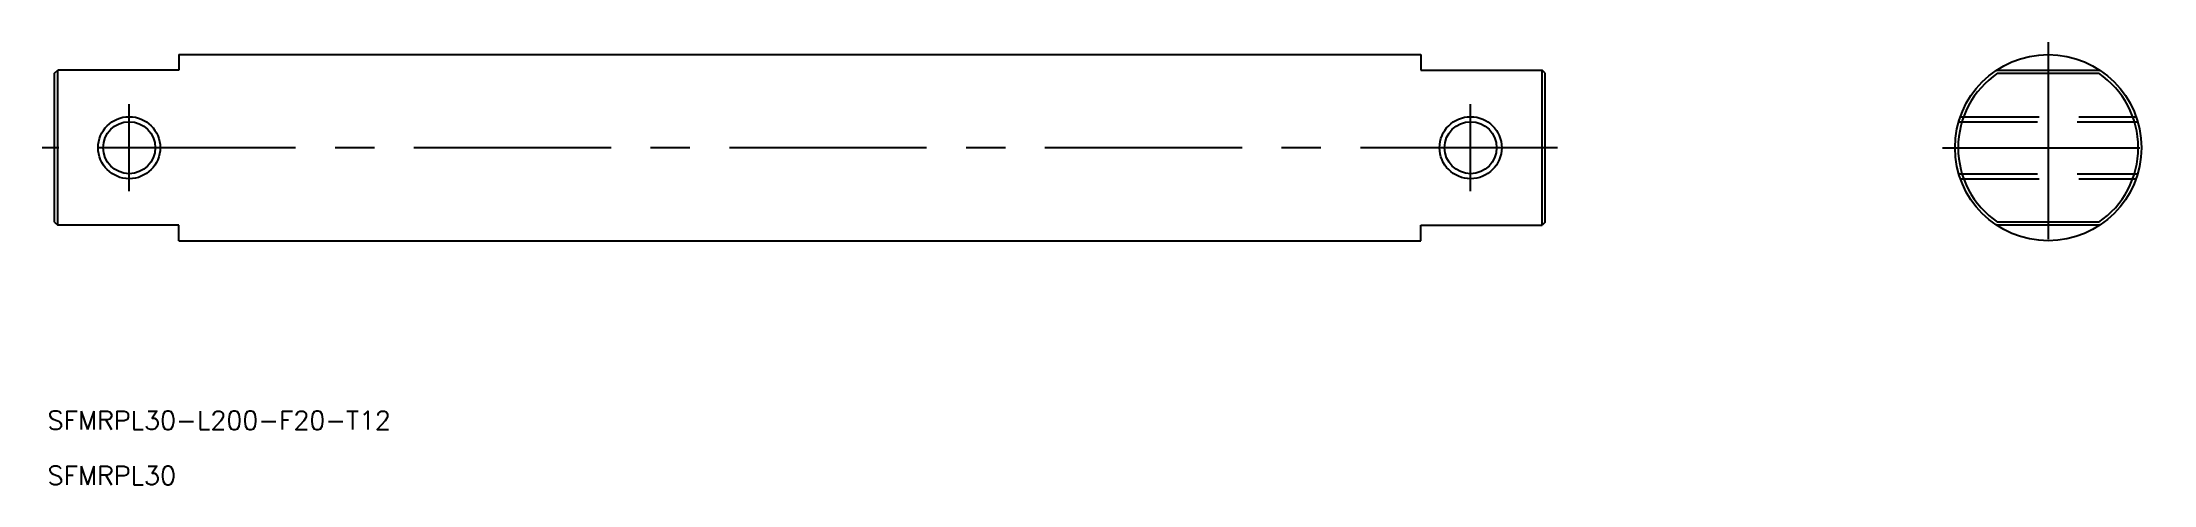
# Model space of a CAD drawing. Extents: x -323 to 17, y -54 to 17.
import ezdxf

# ---------------------------------------------------------------- set-up
doc = ezdxf.new("R2010")
doc.units = 0
doc.linetypes.add('CENTER', pattern=[50.8, 31.75, -6.35, 6.35, -6.35])
doc.linetypes.add('DASHED', pattern=[19.05, 12.7, -6.35])
doc.layers.get('0').update_dxf_attribs({"linetype": 'CONTINUOUS'})
doc.layers.add('CENTER', color=1, linetype='CENTER')
doc.styles.get("Standard").update_dxf_attribs({"font": 'txt.shx', "height": 3, "bigfont": 'bigfont.shx'})

msp = doc.modelspace()

# ---------------------------------------------------------------- linework, layer by layer
at = {"color": 7, "linetype": 'CONTINUOUS'}
for p, q in [((-301, 15), (-101, 15)), ((-301, 15), (-301, 12.5)), ((-101, 15), (-101, 12.5)), ((-321, 12), (-320.5, 12.5)), ((-321, -12), (-321, 12)), ((-301, 12.5), (-320.5, 12.5)), ((-320.5, -12.5), (-320.5, 12.5)), ((-101, 12.5), (-81.5, 12.5)), ((-81.5, -12.5), (-81.5, 12.5)), ((-81, 12), (-81.5, 12.5)), ((-81, -12), (-81, 12)), ((-8.29, 12.5), (8.29, 12.5)), ((-8.14, 12), (8.14, 12)), ((-321, -12), (-320.5, -12.5)), ((-301, -12.5), (-320.5, -12.5)), ((-301, -15), (-301, -12.5)), ((-101, -12.5), (-81.5, -12.5)), ((-101, -15), (-101, -12.5)), ((-81, -12), (-81.5, -12.5)), ((8.29, -12.5), (-8.29, -12.5)), ((8.14, -12), (-8.14, -12)), ((-301, -15), (-101, -15))]:
    msp.add_line(p, q, dxfattribs=at)
at = {"color": 3, "linetype": 'DASHED'}
for p, q in [((-14.4, 4.19), (14.4, 4.19)), ((-14.14, 5), (14.14, 5)), ((-14.4, -4.19), (14.4, -4.19)), ((-14.14, -5), (14.14, -5))]:
    msp.add_line(p, q, dxfattribs=at)
at = {"color": 7, "linetype": 'CONTINUOUS'}
for centre, radius in [((0, 0), 15), ((-309, 0), 4.19), ((-93, 0), 4.19)]:
    msp.add_circle(centre, radius, dxfattribs=at)
at = {"color": 3, "linetype": 'CONTINUOUS'}
for centre in [(-309, 0), (-93, 0)]:
    msp.add_circle(centre, 5, dxfattribs=at)
at = {"color": 7, "linetype": 'CONTINUOUS'}
for start, end in [(124.1484, 235.8516), (304.1484, 55.8516)]:
    msp.add_arc((0, 0), 14.5, start, end, dxfattribs=at)
at = {"layer": 'CENTER', "color": 1, "linetype": 'CENTER'}
for p, q in [((0, 17), (0, -17)), ((-309, -7), (-309, 7)), ((-93, -7), (-93, 7)), ((-79, 0), (-323, 0)), ((-17, 0), (17, 0))]:
    msp.add_line(p, q, dxfattribs=at)

# ---------------------------------------------------------------- texts
at = {"color": 7, "linetype": 'CONTINUOUS'}
for s, p in [('SFMRPL30-L200-F20-T12', (-322.15, -45.43)), ('SFMRPL30', (-322.15, -54.32))]:
    msp.add_text(s, height=3, dxfattribs=at).set_placement(p)

doc.saveas('drawing.dxf')
